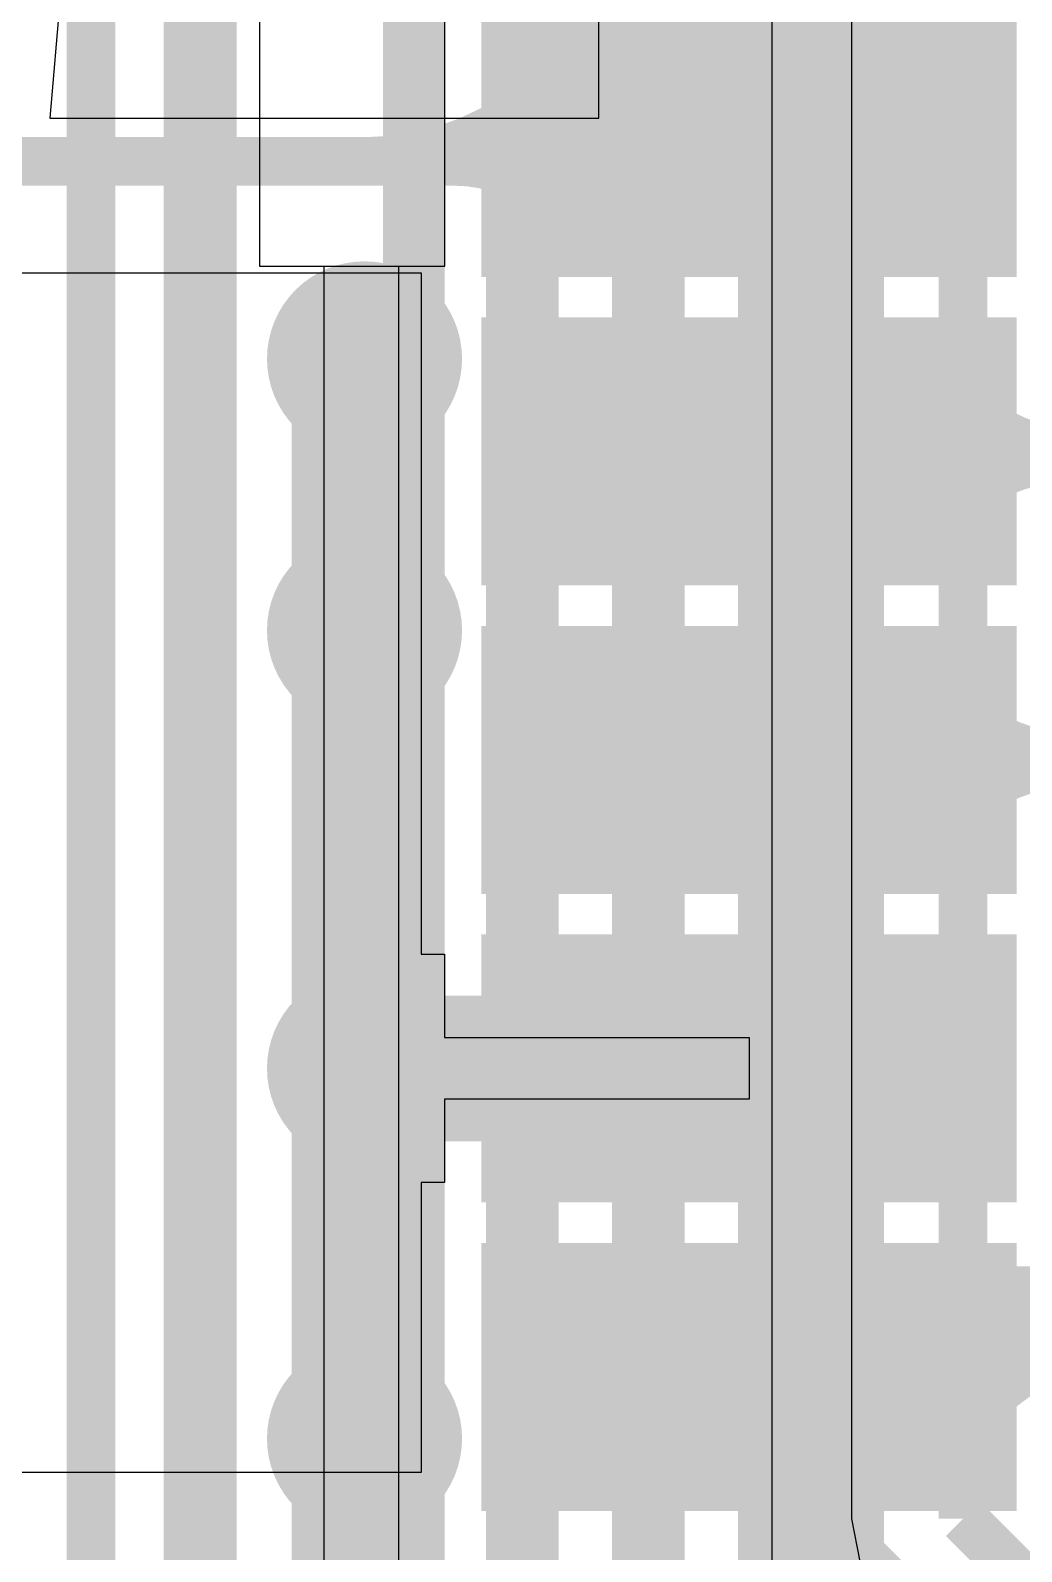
# Model space of a CAD drawing. Extents: x 81 to 196, y 150 to 213.
# Drawn here: x 102.34 to 106.42, y 184.87 to 191.13 of the extents above; entities that cross this region are included whole.
import ezdxf

# ---------------------------------------------------------------- set-up
doc = ezdxf.new("R2010")
doc.units = 0
doc.header["$MEASUREMENT"] = 0
for name, color, linetype in [('BOTTOMLAYER', 5, 'CONTINUOUS'), ('BOTTOMOVERLAY', 54, 'CONTINUOUS'), ('BOTTOMPASTE', 16, 'CONTINUOUS'), ('BOTTOMSOLDER', 6, 'CONTINUOUS'), ('MULTILAYER', 9, 'CONTINUOUS'), ('TOPLAYER', 1, 'CONTINUOUS')]:
    doc.layers.add(name, color=color, linetype=linetype)

msp = doc.modelspace()

# ---------------------------------------------------------------- linework, layer by layer
at = {"layer": 'BOTTOMLAYER'}
for p, q in [((102.549574, 192.268226), (102.422574, 190.769626)), ((104.683174, 190.769626), (104.683174, 192.268226)), ((102.422574, 190.769626), (104.683174, 190.769626)), ((99.6061, 190.133011), (103.951159, 190.133011)), ((103.951159, 190.133011), (103.951159, 187.32804)), ((103.951159, 187.32804), (104.047158, 187.32804)), ((104.047158, 187.32804), (104.047158, 186.985026)), ((104.047158, 186.985026), (105.301156, 186.985026)), ((105.301156, 186.985026), (105.301156, 186.731026)), ((105.301156, 186.731026), (104.047158, 186.731026)), ((104.047158, 186.731026), (104.047158, 186.388062)), ((104.047158, 186.388062), (103.951159, 186.388062)), ((103.951159, 186.388062), (103.951159, 185.193823)), ((103.951159, 185.193823), (94.381175, 185.193823))]:
    msp.add_line(p, q, dxfattribs=at)
at = {"layer": 'BOTTOMLAYER', "const_width": 0.2}
for points in [[(104.503649, 190.915521, -0.198912), (103.722178, 190.591826)], [(104.503649, 190.915521, -0.198912), (103.722178, 190.591826)], [(105.003699, 190.915521, -0.198912), (104.222227, 190.591826)], [(105.003699, 190.915521, -0.198912), (104.222227, 190.591826)], [(105.003699, 190.915521, -0.198912), (104.222227, 190.591826)], [(105.003699, 190.915521, -0.198912), (104.222227, 190.591826)], [(105.003699, 190.915521, -0.198912), (104.222227, 190.591826)], [(105.003699, 190.915521, -0.198912), (104.222227, 190.591826)], [(105.003699, 190.915521, -0.198912), (104.222227, 190.591826)], [(105.003699, 190.915521, -0.198912), (104.222227, 190.591826)], [(104.645069, 190.774101, -0.198912), (104.205019, 190.591826)], [(104.645069, 190.774101, -0.198912), (104.205019, 190.591826)], [(105.145119, 190.774101, -0.198912), (104.705069, 190.591826)], [(105.145119, 190.774101, -0.198912), (104.705069, 190.591826)], [(105.145119, 190.774101, -0.198912), (104.705069, 190.591826)], [(105.145119, 190.774101, -0.198912), (104.705069, 190.591826)], [(105.145119, 190.774101, -0.198912), (104.705069, 190.591826)], [(105.145119, 190.774101, -0.198912), (104.705069, 190.591826)], [(105.145119, 190.774101, -0.198912), (104.705069, 190.591826)], [(105.145119, 190.774101, -0.198912), (104.705069, 190.591826)], [(104.090104, 190.591826, -0.198912), (104.503649, 190.420531)], [(104.090104, 190.591826, -0.198912), (104.503649, 190.420531)], [(104.590154, 190.591826, -0.198912), (105.003699, 190.420531)], [(104.590154, 190.591826, -0.198912), (105.003699, 190.420531)], [(104.590154, 190.591826, -0.198912), (105.003699, 190.420531)], [(104.590154, 190.591826, -0.198912), (105.003699, 190.420531)], [(104.590154, 190.591826, -0.198912), (105.003699, 190.420531)], [(104.590154, 190.591826, -0.198912), (105.003699, 190.420531)], [(104.590154, 190.591826, -0.198912), (105.003699, 190.420531)], [(104.590154, 190.591826, -0.198912), (105.003699, 190.420531)], [(106.757493, 189.372626, -0.198912), (106.098663, 189.645521)], [(106.757493, 189.372626, -0.198912), (106.098663, 189.645521)], [(106.736109, 189.478691, -0.198912), (106.480044, 189.372626)], [(106.736109, 189.478691, -0.198912), (106.480044, 189.372626)], [(106.098663, 189.150531, -0.198912), (106.634849, 189.372626)], [(106.098663, 189.150531, -0.198912), (106.634849, 189.372626)], [(106.480044, 189.372626, -0.198912), (106.736109, 189.266561)], [(106.480044, 189.372626, -0.198912), (106.736109, 189.266561)], [(106.696172, 188.128026, -0.198912), (106.098663, 188.375521)], [(106.696172, 188.128026, -0.198912), (106.098663, 188.375521)], [(106.098663, 187.880531, -0.198912), (106.696172, 188.128026)], [(106.098663, 187.880531, -0.198912), (106.696172, 188.128026)], [(105.815821, 185.623373, -0.198912), (106.588982, 185.943626)], [(105.815821, 185.623373, -0.198912), (106.588982, 185.943626)], [(105.957243, 185.481951, -0.198912), (107.071823, 185.943626)], [(105.957243, 185.481951, -0.198912), (107.071823, 185.943626)], [(106.098663, 185.340531, -0.198912), (107.554667, 185.943626)], [(106.098663, 185.340531, -0.198912), (107.554667, 185.943626)]]:
    msp.add_lwpolyline(points, format="xyb", dxfattribs=at)
at = {"layer": 'BOTTOMLAYER'}
for points, const_width in [([(104.503649, 190.865521, 1), (104.503649, 190.965521, 1)], 0.1), ([(104.503649, 190.865521, 1), (104.503649, 190.965521, 1)], 0.1), ([(105.003699, 190.865521, 1), (105.003699, 190.965521, 1)], 0.1), ([(105.003699, 190.865521, 1), (105.003699, 190.965521, 1)], 0.1), ([(105.003699, 190.865521, 1), (105.003699, 190.965521, 1)], 0.1), ([(105.003699, 190.865521, 1), (105.003699, 190.965521, 1)], 0.1), ([(105.003699, 190.865521, 1), (105.003699, 190.965521, 1)], 0.1), ([(105.003699, 190.865521, 1), (105.003699, 190.965521, 1)], 0.1), ([(105.003699, 190.865521, 1), (105.003699, 190.965521, 1)], 0.1), ([(105.003699, 190.865521, 1), (105.003699, 190.965521, 1)], 0.1), ([(104.645069, 190.724102, 1), (104.645069, 190.824101, 1)], 0.1), ([(104.645069, 190.724102, 1), (104.645069, 190.824101, 1)], 0.1), ([(105.145119, 190.724102, 1), (105.145119, 190.824101, 1)], 0.1), ([(105.145119, 190.724102, 1), (105.145119, 190.824101, 1)], 0.1), ([(105.145119, 190.724102, 1), (105.145119, 190.824101, 1)], 0.1), ([(105.145119, 190.724102, 1), (105.145119, 190.824101, 1)], 0.1), ([(105.145119, 190.724102, 1), (105.145119, 190.824101, 1)], 0.1), ([(105.145119, 190.724102, 1), (105.145119, 190.824101, 1)], 0.1), ([(105.145119, 190.724102, 1), (105.145119, 190.824101, 1)], 0.1), ([(105.145119, 190.724102, 1), (105.145119, 190.824101, 1)], 0.1), ([(103.722178, 190.541826, 1), (103.722178, 190.641826, 1)], 0.1), ([(103.722178, 190.541826, 1), (103.722178, 190.641826, 1)], 0.1), ([(104.090104, 190.541826, 1), (104.090104, 190.641826, 1)], 0.1), ([(104.090104, 190.541826, 1), (104.090104, 190.641826, 1)], 0.1), ([(104.205019, 190.541826, 1), (104.205019, 190.641826, 1)], 0.1), ([(104.205019, 190.541826, 1), (104.205019, 190.641826, 1)], 0.1), ([(104.222227, 190.541826, 1), (104.222227, 190.641826, 1)], 0.1), ([(104.222227, 190.541826, 1), (104.222227, 190.641826, 1)], 0.1), ([(104.222227, 190.541826, 1), (104.222227, 190.641826, 1)], 0.1), ([(104.222227, 190.541826, 1), (104.222227, 190.641826, 1)], 0.1), ([(104.222227, 190.541826, 1), (104.222227, 190.641826, 1)], 0.1), ([(104.222227, 190.541826, 1), (104.222227, 190.641826, 1)], 0.1), ([(104.222227, 190.541826, 1), (104.222227, 190.641826, 1)], 0.1), ([(104.222227, 190.541826, 1), (104.222227, 190.641826, 1)], 0.1), ([(104.590154, 190.541826, 1), (104.590154, 190.641826, 1)], 0.1), ([(104.590154, 190.541826, 1), (104.590154, 190.641826, 1)], 0.1), ([(104.590154, 190.541826, 1), (104.590154, 190.641826, 1)], 0.1), ([(104.590154, 190.541826, 1), (104.590154, 190.641826, 1)], 0.1), ([(104.590154, 190.541826, 1), (104.590154, 190.641826, 1)], 0.1), ([(104.590154, 190.541826, 1), (104.590154, 190.641826, 1)], 0.1), ([(104.590154, 190.541826, 1), (104.590154, 190.641826, 1)], 0.1), ([(104.590154, 190.541826, 1), (104.590154, 190.641826, 1)], 0.1), ([(104.705069, 190.541826, 1), (104.705069, 190.641826, 1)], 0.1), ([(104.705069, 190.541826, 1), (104.705069, 190.641826, 1)], 0.1), ([(104.705069, 190.541826, 1), (104.705069, 190.641826, 1)], 0.1), ([(104.705069, 190.541826, 1), (104.705069, 190.641826, 1)], 0.1), ([(104.705069, 190.541826, 1), (104.705069, 190.641826, 1)], 0.1), ([(104.705069, 190.541826, 1), (104.705069, 190.641826, 1)], 0.1), ([(104.705069, 190.541826, 1), (104.705069, 190.641826, 1)], 0.1), ([(104.705069, 190.541826, 1), (104.705069, 190.641826, 1)], 0.1), ([(104.503649, 190.370531, 1), (104.503649, 190.470531, 1)], 0.1), ([(104.503649, 190.370531, 1), (104.503649, 190.470531, 1)], 0.1), ([(105.003699, 190.370531, 1), (105.003699, 190.470531, 1)], 0.1), ([(105.003699, 190.370531, 1), (105.003699, 190.470531, 1)], 0.1), ([(105.003699, 190.370531, 1), (105.003699, 190.470531, 1)], 0.1), ([(105.003699, 190.370531, 1), (105.003699, 190.470531, 1)], 0.1), ([(105.003699, 190.370531, 1), (105.003699, 190.470531, 1)], 0.1), ([(105.003699, 190.370531, 1), (105.003699, 190.470531, 1)], 0.1), ([(105.003699, 190.370531, 1), (105.003699, 190.470531, 1)], 0.1), ([(105.003699, 190.370531, 1), (105.003699, 190.470531, 1)], 0.1), ([(103.717974, 189.629026, 1), (103.717974, 189.929026, 1)], 0.299999), ([(106.098663, 189.595521, 1), (106.098663, 189.695521, 1)], 0.1), ([(106.098663, 189.595521, 1), (106.098663, 189.695521, 1)], 0.1), ([(106.480044, 189.322626, 1), (106.480044, 189.422626, 1)], 0.1), ([(106.480044, 189.322626, 1), (106.480044, 189.422626, 1)], 0.1), ([(106.480044, 189.322626, 1), (106.480044, 189.422626, 1)], 0.1), ([(106.480044, 189.322626, 1), (106.480044, 189.422626, 1)], 0.1), ([(106.098663, 189.100531, 1), (106.098663, 189.200531, 1)], 0.1), ([(106.098663, 189.100531, 1), (106.098663, 189.200531, 1)], 0.1), ([(103.717974, 188.511426, 1), (103.717974, 188.811426, 1)], 0.299999), ([(106.098663, 188.325521, 1), (106.098663, 188.425521, 1)], 0.1), ([(106.098663, 188.325521, 1), (106.098663, 188.425521, 1)], 0.1), ([(106.098663, 187.830531, 1), (106.098663, 187.930531, 1)], 0.1), ([(106.098663, 187.830531, 1), (106.098663, 187.930531, 1)], 0.1), ([(103.717974, 186.708026, 1), (103.717974, 187.008026, 1)], 0.299999), ([(105.572174, 186.708026, 1), (105.572174, 187.008026, 1)], 0.299999), ([(105.815821, 185.573373, 1), (105.815821, 185.673373, 1)], 0.1), ([(105.815821, 185.573373, 1), (105.815821, 185.673373, 1)], 0.1), ([(103.717974, 185.184026, 1), (103.717974, 185.484026, 1)], 0.299999), ([(105.957243, 185.431951, 1), (105.957243, 185.53195, 1)], 0.1), ([(105.957243, 185.431951, 1), (105.957243, 185.53195, 1)], 0.1), ([(106.098663, 185.290531, 1), (106.098663, 185.390531, 1)], 0.1), ([(106.098663, 185.290531, 1), (106.098663, 185.390531, 1)], 0.1)]:
    msp.add_lwpolyline(points, format="xyb", close=True, dxfattribs=dict(at, const_width=const_width))
for points, const_width in [([(105.72498, 190.591826), (97.647374, 190.591826)], 0.2), ([(105.326556, 189.372626), (105.301156, 189.398026)], 0.2), ([(106.842174, 189.372626), (105.326556, 189.372626)], 0.2), ([(107.146974, 188.128026), (105.301156, 188.128026)], 0.2), ([(105.572174, 186.858026), (103.717974, 186.858026)], 0.599999), ([(107.756574, 185.943626), (104.454574, 185.943626)], 0.2)]:
    msp.add_lwpolyline(points, dxfattribs=dict(at, const_width=const_width))
for points in [[(104.301158, 190.218014), (106.301154, 190.218014), (104.301158, 191.118038), (106.301154, 191.118038)], [(104.301158, 188.948014), (106.301154, 188.948014), (104.301158, 189.848038), (106.301154, 189.848038)], [(104.301158, 187.678014), (106.301154, 187.678014), (104.301158, 188.578038), (106.301154, 188.578038)], [(104.301158, 186.408014), (106.301154, 186.408014), (104.301158, 187.308038), (106.301154, 187.308038)], [(104.301158, 185.138014), (106.301154, 185.138014), (104.301158, 186.038038), (106.301154, 186.038038)]]:
    msp.add_solid(points, dxfattribs=at)
at = {"layer": 'BOTTOMOVERLAY', "const_width": 0.254}
msp.add_lwpolyline([(103.921174, 181.778026), (103.921174, 205.908026)], dxfattribs=at)
at = {"layer": 'BOTTOMPASTE'}
for points in [[(104.301158, 190.218014), (106.301154, 190.218014), (104.301158, 191.118038), (106.301154, 191.118038)], [(104.301158, 188.948014), (106.301154, 188.948014), (104.301158, 189.848038), (106.301154, 189.848038)], [(104.301158, 187.678014), (106.301154, 187.678014), (104.301158, 188.578038), (106.301154, 188.578038)], [(104.301158, 186.408014), (106.301154, 186.408014), (104.301158, 187.308038), (106.301154, 187.308038)], [(104.301158, 185.138014), (106.301154, 185.138014), (104.301158, 186.038038), (106.301154, 186.038038)]]:
    msp.add_solid(points, dxfattribs=at)
at = {"layer": 'BOTTOMSOLDER', "const_width": 0.401599}
for points in [[(103.717974, 189.578226, 1), (103.717974, 189.979826, 1)], [(103.717974, 188.460626, 1), (103.717974, 188.862226, 1)], [(103.717974, 186.657226, 1), (103.717974, 187.058826, 1)], [(105.572174, 186.657226, 1), (105.572174, 187.058826, 1)], [(103.717974, 185.133226, 1), (103.717974, 185.534826, 1)]]:
    msp.add_lwpolyline(points, format="xyb", close=True, dxfattribs=at)
at = {"layer": 'BOTTOMSOLDER'}
for points in [[(104.199558, 190.116414), (106.402754, 190.116414), (104.199558, 191.219638), (106.402754, 191.219638)], [(104.199558, 188.846414), (106.402754, 188.846414), (104.199558, 189.949638), (106.402754, 189.949638)], [(104.199558, 187.576414), (106.402754, 187.576414), (104.199558, 188.679638), (106.402754, 188.679638)], [(104.199558, 186.306414), (106.402754, 186.306414), (104.199558, 187.409638), (106.402754, 187.409638)], [(104.199558, 185.036414), (106.402754, 185.036414), (104.199558, 186.139638), (106.402754, 186.139638)]]:
    msp.add_solid(points, dxfattribs=at)
at = {"layer": 'MULTILAYER', "const_width": 0.299999}
for points in [[(103.717974, 189.629026, 1), (103.717974, 189.929026, 1)], [(103.717974, 188.511426, 1), (103.717974, 188.811426, 1)], [(103.717974, 186.708026, 1), (103.717974, 187.008026, 1)], [(105.572174, 186.708026, 1), (105.572174, 187.008026, 1)], [(103.717974, 185.184026, 1), (103.717974, 185.484026, 1)]]:
    msp.add_lwpolyline(points, format="xyb", close=True, dxfattribs=at)
at = {"layer": 'TOPLAYER'}
for p, q in [((105.722959, 192.779792), (105.722959, 185.003826)), ((105.39617, 184.732389), (105.39617, 192.395226)), ((103.286174, 192.014226), (103.286174, 190.160026)), ((104.048174, 190.160026), (104.048174, 191.725067)), ((103.286174, 190.160026), (104.048174, 190.160026)), ((103.551368, 183.529193), (103.551368, 190.160026)), ((103.551368, 190.160026), (103.858177, 190.160026)), ((103.858177, 190.160026), (103.858177, 184.074427)), ((105.722959, 185.003826), (105.757884, 184.828243))]:
    msp.add_line(p, q, dxfattribs=at)
for points, const_width in [([(106.181774, 185.003826), (106.181774, 192.96984)], 0.2), ([(105.556375, 184.7807), (105.556375, 192.644461)], 0.599999), ([(103.041572, 183.318028), (103.041572, 192.624753)], 0.299999), ([(104.886374, 184.521226), (104.886374, 192.395226)], 0.299999), ([(102.591573, 182.929827), (102.591573, 192.226227)], 0.2), ([(104.367973, 184.074427), (104.367973, 192.126227)], 0.299999), ([(103.717974, 188.661426), (103.717974, 189.779026)], 0.599999), ([(103.717974, 185.334026), (103.717974, 188.661426)], 0.599999), ([(103.717974, 183.662462), (103.717974, 185.334026)], 0.599999), ([(106.704849, 183.632226), (105.556375, 184.7807)], 0.599999), ([(106.943774, 184.241826), (106.181774, 185.003826)], 0.2)]:
    msp.add_lwpolyline(points, dxfattribs=dict(at, const_width=const_width))
at = {"layer": 'TOPLAYER', "const_width": 0.299999}
for points in [[(103.717974, 189.629026, 1), (103.717974, 189.929026, 1)], [(103.717974, 188.511426, 1), (103.717974, 188.811426, 1)], [(103.717974, 186.708026, 1), (103.717974, 187.008026, 1)], [(105.572174, 186.708026, 1), (105.572174, 187.008026, 1)], [(103.717974, 185.184026, 1), (103.717974, 185.484026, 1)]]:
    msp.add_lwpolyline(points, format="xyb", close=True, dxfattribs=at)

doc.saveas('drawing.dxf')
